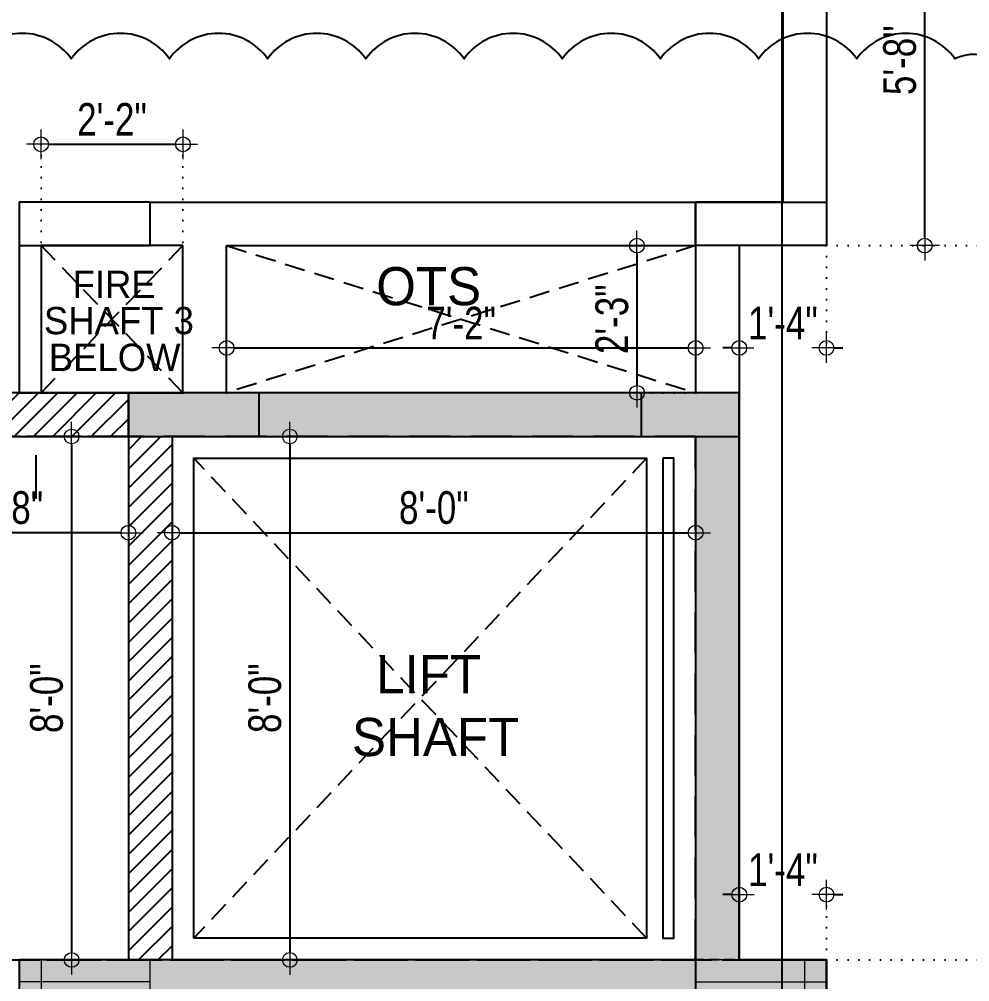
# Model space of a CAD drawing. Header units: inches. Extents: x 13 to 21264, y -72369 to -55.
# Drawn here: x 7133.6 to 7307.9, y -71150.6 to -70974.1 of the extents above; entities that cross this region are included whole.
import ezdxf

# ---------------------------------------------------------------- set-up
doc = ezdxf.new("R2010")
doc.units = ezdxf.units.IN
doc.header["$LTSCALE"] = 15
doc.header["$MEASUREMENT"] = 0
doc.header["$PDMODE"] = 34
for name, pattern in [('DOT2', [0.125, 0, -0.125]), ('HI', [0.375, 0.25, -0.125]), ('HIDDEN', [0.375, 0.25, -0.125])]:
    doc.linetypes.add(name, pattern=pattern)
doc.layers.get('0').update_dxf_attribs({"linetype": 'CONTINUOUS', "lineweight": 13})
doc.layers.get('DEFPOINTS').update_dxf_attribs({"linetype": 'CONTINUOUS', "lineweight": 13})
doc.layers.add('AR-COL-TYP', color=2, linetype='CONTINUOUS', lineweight=13)
doc.layers.add('INNER DIM', color=30, linetype='CONTINUOUS', lineweight=13)
doc.styles.add('rob', font='')
doc.styles.add('RS', font='', dxfattribs={"width": 0.8})
doc.styles.get('rob').set_extended_font_data('Century Gothic')
doc.styles.get('RS').set_extended_font_data('Century Gothic')
doc.dimstyles.new('SECTION DIM', dxfattribs={"dimscale": 0.6, "dimtxt": 9, "dimasz": 2, "dimexe": 0, "dimexo": 0, "dimgap": 1, "dimtad": 1, "dimzin": 3, "dimdsep": 46, "dimlunit": 4, "dimtxsty": 'RS', "dimblk1": 'CUT', "dimblk2": 'CUT', "dimsah": 1, "dimcen": 0, "dimclrd": 251, "dimclre": 21, "dimclrt": 4, "dimadec": 0, "dimazin": 0, "dimtfac": 1, "dimtix": 1, "dimtofl": 0, "dimtmove": 2, "dimatfit": 3, "dimfxl": 0, "dimtolj": 1, "dimtzin": 3, "dimarcsym": 0})

# ---------------------------------------------------------------- blocks, each defined once
blk = doc.blocks.new('ty col')
at = {"layer": 'AR-COL-TYP'}
h = blk.add_hatch(color=250, dxfattribs=at)
h.dxf.hatch_style = 1
h.paths.add_polyline_path([(-4.02, -20), (3.98, -20), (3.98, 4), (-4.02, 4)])
at = {"layer": 'AR-COL-TYP', "color": 5}
for p, q in [((-0.02, 4, 0), (-0.02, -20, 0)), ((-4.02, -16, 0), (3.98, -16, 0))]:
    blk.add_line(p, q, dxfattribs=at)
at = {"layer": 'AR-COL-TYP', "elevation": 0}
blk.add_lwpolyline([(-4.02, -20), (3.98, -20), (3.98, 4), (-4.02, 4)], close=True, dxfattribs=at)
blk = doc.blocks.new('CUT')
at = {"layer": 'INNER DIM', "color": 9}
blk.add_line((0, 1.8), (0, -1.8), dxfattribs=at)
at = {"layer": 'INNER DIM', "color": 8}
blk.add_line((-1.8, 0), (1.8, 0), dxfattribs=at)
at = {"layer": 'INNER DIM', "color": 9}
blk.add_circle((0, 0), 0.9, dxfattribs=at)
blk = doc.blocks.new('*D1195')
at = {"color": 21, "linetype": 'DOT2', "lineweight": -2, "transparency": 16777216}
for p, q in [((7167, -71050.63), (7183.22, -71050.63)), ((7167, -71146.64), (7183.22, -71146.64))]:
    blk.add_line(p, q, dxfattribs=at)
at = {"color": 0, "lineweight": -2, "transparency": 16777216}
blk.add_line((7183.22, -71052.13), (7183.22, -71145.14), dxfattribs=at)
at = {"layer": 'DEFPOINTS', "color": 0, "transparency": 16777216}
for p in [(7167, -71050.63, 0.01), (7167, -71146.64, 0.01), (7183.22, -71146.64)]:
    blk.add_point(p, dxfattribs=at)
at = {"color": 0, "lineweight": -2, "transparency": 16777216, "xscale": 1.5, "yscale": 1.5, "zscale": 1.5}
for p, rotation in [((7183.22, -71050.63), 90), ((7183.22, -71146.64), 270)]:
    blk.add_blockref('CUT', p, dxfattribs=dict(at, rotation=rotation))
at = {"color": 0, "lineweight": -2, "transparency": 16777216, "insert": (7178.65, -71098.63), "char_height": 6, "attachment_point": 5, "rotation": 90, "style": 'RS'}
blk.add_mtext('\\A1;8\'-0"', dxfattribs=at)
blk = doc.blocks.new('*D1196')
at = {"color": 21, "linetype": 'DOT2', "lineweight": -2, "transparency": 16777216}
for p, q in [((7161.62, -71050.63), (7161.62, -71068.28)), ((7257.62, -71050.63), (7257.62, -71068.28))]:
    blk.add_line(p, q, dxfattribs=at)
at = {"color": 0, "lineweight": -2, "transparency": 16777216}
blk.add_line((7163.12, -71068.28), (7256.12, -71068.28), dxfattribs=at)
at = {"layer": 'DEFPOINTS', "color": 0, "transparency": 16777216}
for p in [(7161.62, -71050.63, 0.01), (7257.62, -71050.63, 0.01), (7257.62, -71068.28)]:
    blk.add_point(p, dxfattribs=at)
at = {"color": 0, "lineweight": -2, "transparency": 16777216, "xscale": 1.5, "yscale": 1.5, "zscale": 1.5, "rotation": 180}
blk.add_blockref('CUT', (7161.62, -71068.28), dxfattribs=at)
at = {"color": 0, "lineweight": -2, "transparency": 16777216, "xscale": 1.5, "yscale": 1.5, "zscale": 1.5}
blk.add_blockref('CUT', (7257.62, -71068.28), dxfattribs=at)
at = {"color": 0, "lineweight": -2, "transparency": 16777216, "insert": (7209.62, -71063.71), "char_height": 6, "attachment_point": 5, "style": 'RS'}
blk.add_mtext('\\A1;8\'-0"', dxfattribs=at)
blk = doc.blocks.new('*D1213')
at = {"color": 0, "lineweight": -2, "transparency": 16777216}
for p, q in [((7264.12, -71134.66), (7262.62, -71134.66)), ((7283.11, -71134.66), (7284.61, -71134.66))]:
    blk.add_line(p, q, dxfattribs=at)
at = {"color": 21, "linetype": 'DOT2', "lineweight": -2, "transparency": 16777216}
for p, q in [((7265.62, -71146.63), (7265.62, -71134.66)), ((7281.61, -71146.63), (7281.61, -71134.66))]:
    blk.add_line(p, q, dxfattribs=at)
at = {"layer": 'DEFPOINTS', "color": 0, "transparency": 16777216}
for p in [(7281.61, -71134.66), (7265.62, -71146.63, 0.01), (7281.61, -71146.63, 0.01)]:
    blk.add_point(p, dxfattribs=at)
at = {"color": 0, "lineweight": -2, "transparency": 16777216, "xscale": 1.5, "yscale": 1.5, "zscale": 1.5}
blk.add_blockref('CUT', (7265.62, -71134.66), dxfattribs=at)
at = {"color": 0, "lineweight": -2, "transparency": 16777216, "xscale": 1.5, "yscale": 1.5, "zscale": 1.5, "rotation": 180}
blk.add_blockref('CUT', (7281.61, -71134.66), dxfattribs=at)
at = {"color": 0, "lineweight": -2, "transparency": 16777216, "insert": (7273.62, -71130.09), "char_height": 6, "attachment_point": 5, "style": 'RS'}
blk.add_mtext('\\A1;1\'-4"', dxfattribs=at)
blk = doc.blocks.new('*D1284')
at = {"color": 21, "linetype": 'DOT2', "lineweight": -2, "transparency": 16777216}
for p, q in [((7171.62, -71042.62), (7171.62, -71034.4)), ((7257.62, -71042.63), (7257.62, -71034.4))]:
    blk.add_line(p, q, dxfattribs=at)
at = {"color": 0, "lineweight": -2, "transparency": 16777216}
blk.add_line((7173.12, -71034.4), (7256.12, -71034.4), dxfattribs=at)
at = {"layer": 'DEFPOINTS', "color": 0, "transparency": 16777216}
for p in [(7257.62, -71034.4), (7171.62, -71042.62, 0.01), (7257.62, -71042.63, 0.01)]:
    blk.add_point(p, dxfattribs=at)
at = {"color": 0, "lineweight": -2, "transparency": 16777216, "xscale": 1.5, "yscale": 1.5, "zscale": 1.5, "rotation": 180}
blk.add_blockref('CUT', (7171.62, -71034.4), dxfattribs=at)
at = {"color": 0, "lineweight": -2, "transparency": 16777216, "xscale": 1.5, "yscale": 1.5, "zscale": 1.5}
blk.add_blockref('CUT', (7257.62, -71034.4), dxfattribs=at)
at = {"color": 0, "lineweight": -2, "transparency": 16777216, "insert": (7214.62, -71029.83), "char_height": 6, "attachment_point": 5, "style": 'RS'}
blk.add_mtext('\\A1;7\'-2"', dxfattribs=at)
blk = doc.blocks.new('*D1285')
at = {"color": 21, "linetype": 'DOT2', "lineweight": -2, "transparency": 16777216}
for p, q in [((7257.61, -71015.63), (7246.85, -71015.63)), ((7257.61, -71042.63), (7246.85, -71042.63))]:
    blk.add_line(p, q, dxfattribs=at)
at = {"color": 0, "lineweight": -2, "transparency": 16777216}
blk.add_line((7246.85, -71017.13), (7246.85, -71041.13), dxfattribs=at)
at = {"layer": 'DEFPOINTS', "color": 0, "transparency": 16777216}
for p in [(7257.61, -71015.63, 0.01), (7246.85, -71042.63), (7257.61, -71042.63, 0.02)]:
    blk.add_point(p, dxfattribs=at)
at = {"color": 0, "lineweight": -2, "transparency": 16777216, "xscale": 1.5, "yscale": 1.5, "zscale": 1.5}
for p, rotation in [((7246.85, -71015.63), 90), ((7246.85, -71042.63), 270)]:
    blk.add_blockref('CUT', p, dxfattribs=dict(at, rotation=rotation))
at = {"color": 0, "lineweight": -2, "transparency": 16777216, "insert": (7242.28, -71029.13), "char_height": 6, "attachment_point": 5, "rotation": 90, "style": 'RS'}
blk.add_mtext('\\A1;2\'-3"', dxfattribs=at)
blk = doc.blocks.new('*D1286')
at = {"color": 21, "linetype": 'DOT2', "lineweight": -2, "transparency": 16777216}
for p, q in [((7137.62, -71042.63), (7137.62, -70997.05)), ((7163.62, -71042.63), (7163.62, -70997.05))]:
    blk.add_line(p, q, dxfattribs=at)
at = {"color": 0, "lineweight": -2, "transparency": 16777216}
blk.add_line((7139.12, -70997.05), (7162.12, -70997.05), dxfattribs=at)
at = {"layer": 'DEFPOINTS', "color": 0, "transparency": 16777216}
for p in [(7163.62, -70997.05), (7137.62, -71042.63, 0), (7163.62, -71042.63, 0.01)]:
    blk.add_point(p, dxfattribs=at)
at = {"color": 0, "lineweight": -2, "transparency": 16777216, "xscale": 1.5, "yscale": 1.5, "zscale": 1.5, "rotation": 180}
blk.add_blockref('CUT', (7137.62, -70997.05), dxfattribs=at)
at = {"color": 0, "lineweight": -2, "transparency": 16777216, "xscale": 1.5, "yscale": 1.5, "zscale": 1.5}
blk.add_blockref('CUT', (7163.62, -70997.05), dxfattribs=at)
at = {"color": 0, "lineweight": -2, "transparency": 16777216, "insert": (7150.62, -70992.47), "char_height": 6, "attachment_point": 5, "style": 'RS'}
blk.add_mtext('\\A1;2\'-2"', dxfattribs=at)
blk = doc.blocks.new('*D1287')
at = {"color": 21, "linetype": 'DOT2', "lineweight": -2, "transparency": 16777216}
for p, q in [((7265.61, -71015.63), (7265.61, -71034.4)), ((7281.61, -71015.63), (7281.61, -71034.4))]:
    blk.add_line(p, q, dxfattribs=at)
at = {"color": 0, "lineweight": -2, "transparency": 16777216}
for p, q in [((7264.11, -71034.4), (7262.61, -71034.4)), ((7283.11, -71034.4), (7284.61, -71034.4))]:
    blk.add_line(p, q, dxfattribs=at)
at = {"layer": 'DEFPOINTS', "color": 0, "transparency": 16777216}
for p in [(7265.61, -71015.63, 0.01), (7281.61, -71015.63, 0.01), (7281.61, -71034.4)]:
    blk.add_point(p, dxfattribs=at)
at = {"color": 0, "lineweight": -2, "transparency": 16777216, "xscale": 1.5, "yscale": 1.5, "zscale": 1.5}
blk.add_blockref('CUT', (7265.61, -71034.4), dxfattribs=at)
at = {"color": 0, "lineweight": -2, "transparency": 16777216, "xscale": 1.5, "yscale": 1.5, "zscale": 1.5, "rotation": 180}
blk.add_blockref('CUT', (7281.61, -71034.4), dxfattribs=at)
at = {"color": 0, "lineweight": -2, "transparency": 16777216, "insert": (7273.61, -71029.83), "char_height": 6, "attachment_point": 5, "style": 'RS'}
blk.add_mtext('\\A1;1\'-4"', dxfattribs=at)
blk = doc.blocks.new('*D1288')
at = {"color": 21, "linetype": 'DOT2', "lineweight": -2, "transparency": 16777216}
for p, q in [((7281.61, -70947.63), (7299.61, -70947.63)), ((7281.61, -71015.63), (7299.61, -71015.63))]:
    blk.add_line(p, q, dxfattribs=at)
at = {"color": 0, "lineweight": -2, "transparency": 16777216}
blk.add_line((7299.61, -71014.13), (7299.61, -70949.13), dxfattribs=at)
at = {"layer": 'DEFPOINTS', "color": 0, "transparency": 16777216}
for p in [(7281.61, -70947.63, 0.01), (7299.61, -70947.63), (7281.61, -71015.63, 0.01)]:
    blk.add_point(p, dxfattribs=at)
at = {"color": 0, "lineweight": -2, "transparency": 16777216, "xscale": 1.5, "yscale": 1.5, "zscale": 1.5}
for p, rotation in [((7299.61, -70947.63), 90), ((7299.61, -71015.63), 270)]:
    blk.add_blockref('CUT', p, dxfattribs=dict(at, rotation=rotation))
at = {"color": 0, "lineweight": -2, "transparency": 16777216, "insert": (7295.04, -70981.63), "char_height": 6, "attachment_point": 5, "rotation": 90, "style": 'RS'}
blk.add_mtext('\\A1;5\'-8"', dxfattribs=at)
blk = doc.blocks.new('*D1246')
at = {"color": 8, "linetype": 'DOT2', "lineweight": -2, "transparency": 16777216}
for p, q in [((7481.62, -70947.63), (7539.62, -70947.63)), ((7281.61, -71015.63), (7539.62, -71015.63))]:
    blk.add_line(p, q, dxfattribs=at)
at = {"color": 0, "lineweight": -2, "transparency": 16777216}
blk.add_line((7539.62, -70949.13), (7539.62, -71014.13), dxfattribs=at)
at = {"layer": 'DEFPOINTS', "color": 0, "transparency": 16777216}
for p in [(7481.62, -70947.63), (7281.61, -71015.63), (7539.62, -71015.63)]:
    blk.add_point(p, dxfattribs=at)
at = {"color": 0, "lineweight": -2, "transparency": 16777216, "xscale": 1.5, "yscale": 1.5, "zscale": 1.5}
for p, rotation in [((7539.62, -70947.63), 90), ((7539.62, -71015.63), 270)]:
    blk.add_blockref('CUT', p, dxfattribs=dict(at, rotation=rotation))
at = {"color": 0, "lineweight": -2, "transparency": 16777216, "insert": (7534.45, -70981.63), "char_height": 7, "attachment_point": 5, "rotation": 90, "style": 'RS'}
blk.add_mtext('\\A1;5\'-8"', dxfattribs=at)
blk = doc.blocks.new('*D1247')
at = {"color": 8, "linetype": 'DOT2', "lineweight": -2, "transparency": 16777216}
for p, q in [((7281.61, -71015.63), (7539.62, -71015.63)), ((7281.61, -71146.63), (7539.62, -71146.63))]:
    blk.add_line(p, q, dxfattribs=at)
at = {"color": 0, "lineweight": -2, "transparency": 16777216}
blk.add_line((7539.62, -71017.13), (7539.62, -71145.13), dxfattribs=at)
at = {"layer": 'DEFPOINTS', "color": 0, "transparency": 16777216}
for p in [(7281.61, -71015.63), (7281.61, -71146.63, 0.01), (7539.62, -71146.63)]:
    blk.add_point(p, dxfattribs=at)
at = {"color": 0, "lineweight": -2, "transparency": 16777216, "xscale": 1.5, "yscale": 1.5, "zscale": 1.5}
for p, rotation in [((7539.62, -71015.63), 90), ((7539.62, -71146.63), 270)]:
    blk.add_blockref('CUT', p, dxfattribs=dict(at, rotation=rotation))
at = {"color": 0, "lineweight": -2, "transparency": 16777216, "insert": (7534.45, -71081.13), "char_height": 7, "attachment_point": 5, "rotation": 90, "style": 'RS'}
blk.add_mtext('\\A1;10\'-11"', dxfattribs=at)
blk = doc.blocks.new('*D1248')
at = {"color": 8, "linetype": 'DOT2', "lineweight": -2, "transparency": 16777216}
for p, q in [((7281.61, -71146.63), (7539.62, -71146.63)), ((7281.62, -71265.63), (7539.62, -71265.63))]:
    blk.add_line(p, q, dxfattribs=at)
at = {"color": 0, "lineweight": -2, "transparency": 16777216}
blk.add_line((7539.62, -71148.13), (7539.62, -71264.13), dxfattribs=at)
at = {"layer": 'DEFPOINTS', "color": 0, "transparency": 16777216}
for p in [(7281.61, -71146.63, 0.01), (7281.62, -71265.63, 0.01), (7539.62, -71265.63)]:
    blk.add_point(p, dxfattribs=at)
at = {"color": 0, "lineweight": -2, "transparency": 16777216, "xscale": 1.5, "yscale": 1.5, "zscale": 1.5}
for p, rotation in [((7539.62, -71146.63), 90), ((7539.62, -71265.63), 270)]:
    blk.add_blockref('CUT', p, dxfattribs=dict(at, rotation=rotation))
at = {"color": 0, "lineweight": -2, "transparency": 16777216, "insert": (7534.45, -71206.13), "char_height": 7, "attachment_point": 5, "rotation": 90, "style": 'RS'}
blk.add_mtext('\\A1;9\'-11"', dxfattribs=at)
blk = doc.blocks.new('*D1362')
at = {"color": 21, "linetype": 'DOT2', "lineweight": -2, "transparency": 16777216}
for p, q in [((7153.62, -71050.63), (7143.21, -71050.63)), ((7153.62, -71146.63), (7143.21, -71146.63))]:
    blk.add_line(p, q, dxfattribs=at)
at = {"color": 251, "lineweight": -2, "transparency": 16777216}
blk.add_line((7143.21, -71052.13), (7143.21, -71145.13), dxfattribs=at)
at = {"layer": 'DEFPOINTS', "color": 0, "transparency": 16777216}
for p in [(7153.62, -71050.63, -0.01), (7143.21, -71146.63), (7153.62, -71146.63, -0.01)]:
    blk.add_point(p, dxfattribs=at)
at = {"color": 251, "lineweight": -2, "transparency": 16777216, "xscale": 1.5, "yscale": 1.5, "zscale": 1.5}
for p, rotation in [((7143.21, -71050.63), 90), ((7143.21, -71146.63), 270)]:
    blk.add_blockref('CUT', p, dxfattribs=dict(at, rotation=rotation))
at = {"color": 0, "lineweight": -2, "transparency": 16777216, "insert": (7138.64, -71098.63), "char_height": 6, "attachment_point": 5, "rotation": 90, "style": 'RS'}
blk.add_mtext('\\A1;8\'-0"', dxfattribs=at)
blk = doc.blocks.new('*D1369')
at = {"color": 21, "linetype": 'DOT2', "lineweight": -2, "transparency": 16777216}
for p, q in [((7137.62, -71015.63), (7121.52, -71015.63)), ((7137.62, -71042.63), (7121.52, -71042.63))]:
    blk.add_line(p, q, dxfattribs=at)
at = {"color": 251, "lineweight": -2, "transparency": 16777216}
blk.add_line((7121.52, -71017.13), (7121.52, -71041.13), dxfattribs=at)
at = {"layer": 'DEFPOINTS', "color": 0, "transparency": 16777216}
for p in [(7137.62, -71015.63, -0.02), (7121.52, -71042.63), (7137.62, -71042.63, -0.01)]:
    blk.add_point(p, dxfattribs=at)
at = {"color": 251, "lineweight": -2, "transparency": 16777216, "xscale": 1.5, "yscale": 1.5, "zscale": 1.5}
for p, rotation in [((7121.52, -71015.63), 90), ((7121.52, -71042.63), 270)]:
    blk.add_blockref('CUT', p, dxfattribs=dict(at, rotation=rotation))
at = {"color": 0, "lineweight": -2, "transparency": 16777216, "insert": (7116.95, -71029.13), "char_height": 6, "attachment_point": 5, "rotation": 90, "style": 'RS'}
blk.add_mtext('\\A1;2\'-3"', dxfattribs=at)
blk = doc.blocks.new('*D1220')
at = {"color": 21, "linetype": 'DOT2', "lineweight": -2, "transparency": 16777216}
for p, q in [((7109.61, -71050.63), (7109.61, -71068.28)), ((7153.62, -71050.64), (7153.62, -71068.29))]:
    blk.add_line(p, q, dxfattribs=at)
at = {"color": 251, "lineweight": -2, "transparency": 16777216}
blk.add_line((7152.12, -71068.29), (7111.11, -71068.28), dxfattribs=at)
at = {"layer": 'DEFPOINTS', "color": 0, "transparency": 16777216}
for p in [(7109.61, -71050.63, -0.01), (7153.62, -71050.64, -0.03), (7109.61, -71068.28)]:
    blk.add_point(p, dxfattribs=at)
at = {"color": 251, "lineweight": -2, "transparency": 16777216, "xscale": 1.5, "yscale": 1.5, "zscale": 1.5}
for p, rotation in [((7109.61, -71068.28), 179.9940647429959), ((7153.62, -71068.29), 359.9940647429959)]:
    blk.add_blockref('CUT', p, dxfattribs=dict(at, rotation=rotation))
at = {"color": 0, "lineweight": -2, "transparency": 16777216, "insert": (7131.61, -71063.71), "char_height": 6, "attachment_point": 5, "rotation": 359.9941, "style": 'RS'}
blk.add_mtext('\\A1;3\'-8"', dxfattribs=at)

msp = doc.modelspace()

# ---------------------------------------------------------------- hatches: boundary and pattern name
at = {"lineweight": -2, "ltscale": 3}
h = msp.add_hatch(dxfattribs=at)
h.set_pattern_fill('ANSI31', color=0, scale=20)
h.set_pattern_definition([(45, (-16535.9974, -67082.0364), (-1.76776695, 1.76776695), [])])
h.paths.add_polyline_path([(7073.602, -71050.635), (7073.602, -71042.635), (7073.602, -71042.635)])
h.paths.add_polyline_path([(7109.61, -71042.635), (7109.61, -71050.635), (7153.618, -71050.635), (7153.618, -71042.635)])
at = {"lineweight": -2, "ltscale": 0.5}
h = msp.add_hatch(dxfattribs=at)
h.set_pattern_fill('AR-CONC', color=0, scale=0.3)
h.set_pattern_definition([(50, (14754.0964, -23624.0582), (2.15178055, -0.188256405), [0.225, -2.475]), (355, (14754.0964, -23624.0582), (-0.416254, 2.2565764), [0.18, -1.98]), (100.4514445, (14754.2757, -23624.074), (1.73552654, 2.06831997), [0.19122058, -2.10342634]), (46.1842, (14754.0964, -23623.4582), (3.20172399, -0.49655784), [0.3375, -3.7125]), (96.6356355, (14754.3632, -23623.4996), (2.80398584, 2.9223558), [0.28683103, -3.15514128]), (351.184164, (14754.0964, -23623.4582), (2.80398584, 2.9223558), [0.27, -2.97]), (21, (14754.3964, -23623.6082), (1.790721156, -1.20785667), [0.225, -2.475]), (326, (14754.3964, -23623.6082), (0.729946, 2.17545014), [0.18, -1.98]), (71.4514447, (14754.5456, -23623.7089), (2.52066713, 0.96759346), [0.19122057, -2.10342634]), (37.5, (14754.0964, -23624.0582), (0.036479566, 0.998681561), [0, -1.956, 0, -2.01, 0, -1.9875]), (7.5, (14754.0964, -23624.0582), (0.789208612, 1.183235136), [0, -1.146, 0, -1.911, 0, -0.7575]), (327.5, (14753.4274, -23624.0582), (1.601467309, -0.067664615), [0, -0.75, 0, -2.34, 0, -3.105]), (317.5, (14753.1274, -23624.0582), (1.74955851, 0.300314947), [0, -0.975, 0, -1.554, 0, -2.205])])
h.paths.add_polyline_path([(7177.622, -71042.635), (7177.622, -71050.634), (7153.618, -71050.634), (7153.618, -71050.635), (7257.616, -71050.634), (7257.616, -71146.634), (7133.618, -71146.634), (7133.618, -71154.635), (7257.614, -71154.634), (7257.614, -71146.634), (7265.616, -71146.634), (7265.616, -71042.635)])
at = {"lineweight": -2}
h = msp.add_hatch(color=0, dxfattribs=at)
h.dxf.hatch_style = 1
h.paths.add_polyline_path([(7153.618, -71050.635), (7177.622, -71050.634), (7177.622, -71042.635), (7153.622, -71042.635)])
h.paths.add_polyline_path([(7247.621, -71050.634), (7265.616, -71050.635), (7265.616, -71042.635), (7247.621, -71042.635)])
at = {"lineweight": -2, "ltscale": 3}
h = msp.add_hatch(dxfattribs=at)
h.set_pattern_fill('ANSI31', color=0, scale=20)
h.set_pattern_definition([(45, (4177.9648, -4983.263), (-1.76776695, 1.76776695), [])])
h.paths.add_polyline_path([(7161.618, -71050.635), (7153.618, -71050.635), (7153.618, -71146.634), (7161.618, -71146.634)])

# ---------------------------------------------------------------- linework, layer by layer
at = {"color": 0, "lineweight": -2, "ltscale": 3}
for p, q in [((7281.615, -70947.634, -0.009), (7281.615, -71015.633, -0.009)), ((7133.62, -71007.633, -0.018), (7133.62, -71042.635, -0.018)), ((7163.623, -71015.633, -0.018), (7137.62, -71015.633, -0.018)), ((7137.62, -71015.633, -0.018), (7137.62, -71042.635, -0.018)), ((7163.623, -71042.635, -0.018), (7163.623, -71015.633, -0.018)), ((7171.636, -71015.634, -0.017), (7257.615, -71015.634, -0.017)), ((7171.636, -71042.635, -0.017), (7171.636, -71015.634, -0.017)), ((7257.615, -71015.634, -0.017), (7257.615, -71042.635, -0.017)), ((7281.615, -71015.633, -0.009), (7265.615, -71015.633, -0.009)), ((7265.615, -71015.633, -0.009), (7265.616, -71146.634, -0.009)), ((7133.62, -71042.635, -0.018), (7163.623, -71042.635, -0.018)), ((7265.616, -71146.634, -0.009), (7281.615, -71146.634, -0.009)), ((7281.615, -71146.634, -0.009), (7281.617, -71265.634, -0.009))]:
    msp.add_line(p, q, dxfattribs=at)
at = {"color": 0, "lineweight": -2}
for p, q in [((7153.618, -71042.635, -0.009), (7109.61, -71042.635, -0.009)), ((7265.616, -71042.635, -0.009), (7153.618, -71042.635, -0.009)), ((7153.618, -71042.635, -0.009), (7153.618, -71050.635, -0.009)), ((7265.616, -71146.634, -0.002), (7265.616, -71042.635, -0.009)), ((7153.618, -71050.635, -0.009), (7257.616, -71050.634, -0.009)), ((7153.618, -71050.635, -0.009), (7153.618, -71146.634, -0.001)), ((7161.618, -71050.634, -0.009), (7161.618, -71146.634, -0.001)), ((7257.616, -71050.634, -0.009), (7257.616, -71146.634, -0.001)), ((7136.631, -71054.083, -0.017), (7136.631, -71062.083, -0.017)), ((7133.616, -71146.634, -0.001), (7133.616, -71154.634, -0.001)), ((7257.616, -71146.634, -0.001), (7133.616, -71146.634, -0.001)), ((7281.614, -71146.634, -0.001), (7265.609, -71146.634, -0.001))]:
    msp.add_line(p, q, dxfattribs=at)
at = {"color": 0, "lineweight": -2, "ltscale": 3}
msp.add_lwpolyline([(4943.194, -72094.491), (4943.194, -71345.76), (7064.498, -71345.76), (7064.498, -71008.659), (6807.215, -71008.659), (6807.215, -70939.717), (6654.7, -70939.717), (6654.7, -70580.336), (7472.95, -70580.336), (7472.95, -70936.992), (7273.404, -70936.992), (7273.404, -71006.061), (7273.404, -71340.974), (7303.229, -71340.974), (7303.229, -71313.444), (7488.636, -71313.444), (7488.636, -72103.233), (4942.843, -72103.233), (4942.843, -72093.122), (4942.843, -72090.418), (4943.213, -72090.418)], dxfattribs=at)
for points, elevation in [([(7473.618, -70811.625), (7473.618, -70939.634), (7273.615, -70939.634), (7273.615, -71007.633), (7257.615, -71007.633), (7257.615, -71042.635)], -0.009), ([(7157.618, -71007.634), (7265.615, -71007.634), (7265.615, -71007.633)], -0.017), ([(7171.623, -71042.635), (7171.623, -71015.633)], -0.018), ([(7257.615, -71050.634), (7257.617, -71154.634), (7273.615, -71154.634), (7273.616, -71257.634)], -0.009)]:
    msp.add_lwpolyline(points, dxfattribs=dict(at, elevation=elevation))
msp.add_lwpolyline([(7316.771, -70987.762, 0.5205671), (7305.151, -70981.382, 0.5205671), (7287.151, -70981.382, 0.5205671), (7269.151, -70981.382, 0.5205671), (7251.151, -70981.382, 0.5205671), (7233.151, -70981.382, 0.5205671), (7215.151, -70981.382, 0.5205671), (7197.151, -70981.382, 0.5205671), (7179.151, -70981.382, 0.5205671), (7161.151, -70981.382, 0.5205671), (7143.151, -70981.382, 0.5205671), (7125.151, -70981.382, 0.5205671), (7107.151, -70981.382, 0.5205671), (7089.151, -70981.382, 0.5205671), (7071.151, -70981.382, 0.5205671), (7053.151, -70981.382, 0.5205671), (7035.151, -70981.382, 0.5205671), (7017.151, -70981.382, 0.5205671)], format="xyb", dxfattribs=at)
for points, elevation in [([(7133.618, -71015.633), (7157.618, -71015.633), (7157.618, -71007.634), (7133.618, -71007.634)], -0.009), ([(7257.615, -71007.633), (7281.615, -71007.633), (7281.615, -71015.633), (7257.615, -71015.633)], -0.009), ([(7165.615, -71142.633), (7165.615, -71054.634), (7248.615, -71054.634), (7248.615, -71142.633)], 0), ([(7251.615, -71054.634), (7251.615, -71142.633), (7253.615, -71142.633), (7253.615, -71054.634)], 0)]:
    msp.add_lwpolyline(points, close=True, dxfattribs=dict(at, elevation=elevation))
at = {"color": 0, "linetype": 'HI', "lineweight": -2}
for points, elevation in [([(7137.62, -71042.635), (7163.623, -71015.633)], -0.018), ([(7163.623, -71042.635), (7137.62, -71015.633)], -0.009), ([(7171.622, -71015.633), (7257.616, -71042.635)], -0.009), ([(7257.614, -71015.633), (7171.622, -71042.617)], -0.009)]:
    msp.add_lwpolyline(points, dxfattribs=dict(at, elevation=elevation))
at = {"color": 0, "lineweight": -2}
for points, elevation in [([(7153.618, -71050.635), (7153.618, -71042.635)], -0.009), ([(7109.61, -71050.635), (7153.618, -71050.635)], -0.009), ([(7281.614, -71154.634), (7281.614, -71146.634)], -0.003)]:
    msp.add_lwpolyline(points, dxfattribs=dict(at, elevation=elevation))
for points, elevation in [([(7153.618, -71050.635), (7177.622, -71050.634), (7177.622, -71042.635), (7153.622, -71042.635)], -0.026), ([(7247.621, -71050.634), (7265.616, -71050.635), (7265.616, -71042.635), (7247.621, -71042.635)], -0.011)]:
    msp.add_lwpolyline(points, close=True, dxfattribs=dict(at, elevation=elevation))
at = {"color": 0, "linetype": 'HIDDEN', "lineweight": -2, "ltscale": 2, "elevation": -0.009}
msp.add_lwpolyline([(7153.618, -71050.633), (7073.602, -71050.633), (7073.602, -71146.635), (7257.615, -71146.635), (7257.615, -71050.633), (7128.61, -71050.633)], dxfattribs=at)
at = {"color": 0, "linetype": 'HIDDEN', "lineweight": -2, "elevation": 0}
for points in [[(7248.615, -71142.633), (7165.615, -71054.634)], [(7248.615, -71054.634), (7165.615, -71142.633)]]:
    msp.add_lwpolyline(points, dxfattribs=at)
at = {"color": 0, "linetype": 'HIDDEN', "lineweight": -2, "elevation": -0.009}
msp.add_lwpolyline([(7281.613, -71265.631), (7065.605, -71265.631), (7065.605, -71146.639), (7281.613, -71146.639)], close=True, dxfattribs=at)
at = {"color": 0, "linetype": 'HIDDEN', "lineweight": -2, "ltscale": 0.5, "elevation": -0.009}
msp.add_lwpolyline([(7133.616, -71265.635), (7281.616, -71265.635), (7281.616, -71146.635), (7133.616, -71146.635)], close=True, dxfattribs=at)

# ---------------------------------------------------------------- block references
at = {"color": 0, "linetype": 'ByBlock', "lineweight": -2}
for p, rotation in [((7153.619, -71150.658, -0.003), 270.0000000333466), ((7261.609, -71150.611, 0.005), 90.0000000333467)]:
    msp.add_blockref('ty col', p, dxfattribs=dict(at, rotation=rotation))

# ---------------------------------------------------------------- texts
at = {"color": 0, "lineweight": -2, "style": 'rob'}
for s, height, p in [('OTS', 7, (7199.054, -71026.564, -0.009)), ('FIRE', 5, (7143.399, -71025.241, -0.009)), ('SHAFT 3', 5, (7138.135, -71031.88, -0.001)), ('BELOW', 5, (7139.034, -71038.617, -0.001)), ('LIFT', 7, (7199.054, -71097.731, -0.009)), ('SHAFT', 7, (7194.602, -71109.244, -0.009))]:
    msp.add_text(s, height=height, dxfattribs=at).set_placement(p)

# ---------------------------------------------------------------- dimensions: what is measured, and where the dimension line sits
at = {"color": 0, "lineweight": -2}
for base, p1, p2, override, picture, middle in [((7299.614, -70947.634, -0.009), (7281.614, -71015.633, 0.004), (7281.614, -70947.634, 0.004), {"dimscale": 1, "dimtxt": 6, "dimasz": 1.5, "dimclrd": 0, "dimclrt": 0, "dimfxl": 2}, '*D1288', (7295.043, -70981.633, -0.009)), ((7539.616, -71015.633, -0.009), (7481.617, -70947.634, -0.009), (7281.614, -71015.633, -0.009), {"dimscale": 1, "dimtxt": 7, "dimasz": 1.5, "dimclrd": 0, "dimclre": 8, "dimclrt": 0, "dimfxl": 2}, '*D1246', (7534.449, -70981.634, -0.009)), ((7246.85, -71042.635, -0.009), (7257.614, -71015.633, 0.004), (7257.614, -71042.635, 0.01), {"dimscale": 1, "dimtxt": 6, "dimasz": 1.5, "dimclrd": 0, "dimclrt": 0, "dimfxl": 2}, '*D1285', (7242.279, -71029.134, -0.009)), ((7539.616, -71146.634, -0.009), (7281.614, -71015.633, -0.009), (7281.615, -71146.634, 0.004), {"dimscale": 1, "dimtxt": 7, "dimasz": 1.5, "dimclrd": 0, "dimclre": 8, "dimclrt": 0, "dimfxl": 2}, '*D1247', (7534.449, -71081.134, -0.009)), ((7183.221, -71146.635, 0.004), (7166.997, -71050.634, 0.018), (7166.997, -71146.635, 0.018), {"dimscale": 1, "dimtxt": 6, "dimasz": 1.5, "dimclrd": 0, "dimclrt": 0, "dimfxl": 2}, '*D1195', (7178.649, -71098.635, 0.004)), ((7539.616, -71265.634, -0.009), (7281.615, -71146.634, 0.004), (7281.62, -71265.634, 0.004), {"dimscale": 1, "dimtxt": 7, "dimasz": 1.5, "dimclrd": 0, "dimclre": 8, "dimclrt": 0, "dimfxl": 2}, '*D1248', (7534.449, -71206.134, -0.009))]:
    dim = msp.add_linear_dim(base=base, p1=p1, p2=p2, angle=90, dimstyle='SECTION DIM', override=override, dxfattribs=at)
    dim.commit()
    dim.dimension.update_dxf_attribs({"geometry": picture, "text_midpoint": middle})
for base, p1, p2, picture, middle in [((7163.622, -70997.046, -0.009), (7137.619, -71042.635, -0.005), (7163.622, -71042.635, 0.004), '*D1286', (7150.621, -70992.474, -0.009)), ((7281.614, -71034.4, -0.009), (7265.614, -71015.633, 0.004), (7281.614, -71015.633, 0.004), '*D1287', (7273.614, -71029.828, -0.009)), ((7257.615, -71034.4, -0.009), (7171.622, -71042.617, 0.004), (7257.615, -71042.635, 0.004), '*D1284', (7214.619, -71029.828, -0.009)), ((7257.617, -71068.283, 0.004), (7161.617, -71050.634, 0.018), (7257.617, -71050.634, 0.014), '*D1196', (7209.617, -71063.712, 0.004)), ((7281.614, -71134.659, -0.009), (7265.616, -71146.634, 0.004), (7281.614, -71146.634, 0.004), '*D1213', (7273.615, -71130.087, -0.009))]:
    dim = msp.add_linear_dim(base=base, p1=p1, p2=p2, dimstyle='SECTION DIM', override={"dimscale": 1, "dimtxt": 6, "dimasz": 1.5, "dimclrd": 0, "dimclrt": 0, "dimfxl": 2}, dxfattribs=at)
    dim.commit()
    dim.dimension.update_dxf_attribs({"geometry": picture, "text_midpoint": middle})
for p1, p2, distance, picture, middle in [((7137.618, -71015.633, -0.017), (7137.618, -71042.635, -0.009), -16.095, '*D1369', (7116.951, -71029.134)), ((7153.618, -71050.635, -0.009), (7153.618, -71146.634, -0.009), -10.404, '*D1362', (7138.642, -71098.634)), ((7153.618, -71050.639, -0.026), (7109.61, -71050.635, -0.009), 17.649, '*D1220', (7131.613, -71063.714))]:
    dim = msp.add_aligned_dim(p1=p1, p2=p2, distance=distance, dimstyle='SECTION DIM', override={"dimscale": 1, "dimtxt": 6, "dimasz": 1.5, "dimclrt": 0, "dimfxl": 2, "dimtfill": 0, "dimtfillclr": 7}, dxfattribs=at)
    dim.commit()
    dim.dimension.update_dxf_attribs({"geometry": picture, "text_midpoint": middle})

doc.saveas('drawing.dxf')
